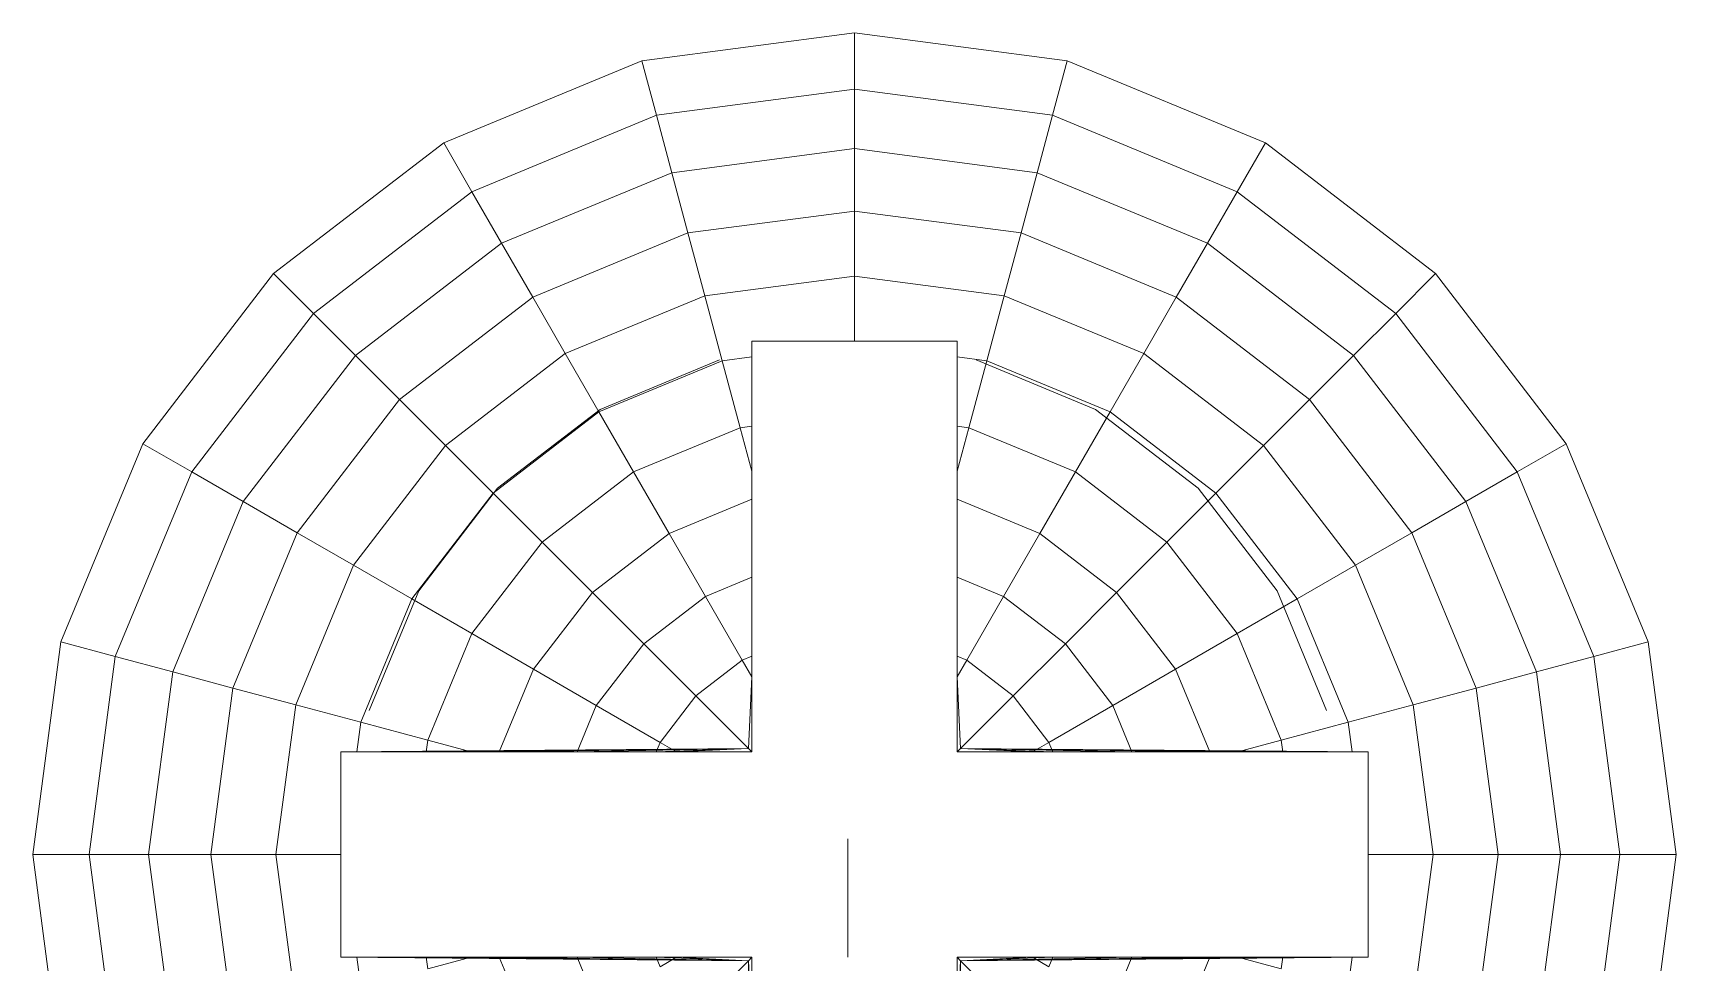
# Model space of a CAD drawing. Header units: inches. Extents: x -827 to 154, y -802 to 207.
# Drawn here: x -112.2077 to -111.8968, y -167.6054 to -167.4296 of the extents above; entities that cross this region are included whole.
import ezdxf

# ---------------------------------------------------------------- set-up
doc = ezdxf.new("R2010")
doc.units = ezdxf.units.IN
doc.header["$MEASUREMENT"] = 0
doc.layers.add('Layer0', color=7, linetype='Continuous', lineweight=9)
doc.layers.add('Shop_Sabre_RC-8_CNC_Router_skp', color=8, linetype='Continuous', lineweight=9)

# ---------------------------------------------------------------- blocks, each defined once
blk = doc.blocks.new('Shop_Sabre_RC-8_CNC_Router_skp_104-402843-Level 1')
at = {"layer": 'Layer0'}
for p, q in [((-0.02135, 0.02135), (-0.02067, 0.10335)), ((-0.02067, 0.02067), (-0.02067, 0.10335)), ((-0.02067, 0.02067), (-0.02067, 0.10335)), ((0.02067, 0.02067), (0.02067, 0.10335)), ((0.02135, 0.02135), (0.02067, 0.10335)), ((0.02067, 0.02067), (0.02067, 0.10335)), ((-0.15972, 0.0428), (-0.16535, 0)), ((-0.15972, 0.0428), (-0.16535, 0)), ((-0.16535, 0), (-0.15972, 0.0428)), ((-0.15403, 0), (-0.14878, 0.03986)), ((-0.14878, 0.03986), (-0.15403, 0)), ((0.15403, 0), (0.14878, 0.03986)), ((0.14878, 0.03986), (0.15403, 0)), ((0.15972, 0.0428), (0.16535, 0)), ((0.15972, 0.0428), (0.16535, 0)), ((0.16535, 0), (0.15972, 0.0428)), ((-0.13722, 0.03677), (-0.14206, 0)), ((-0.14206, 0), (-0.13722, 0.03677)), ((-0.0715, 0.02067), (-0.06461, 0.0373)), ((-0.06461, 0.0373), (-0.0715, 0.02067)), ((0.0715, 0.02067), (0.06461, 0.0373)), ((0.06461, 0.0373), (0.0715, 0.02067)), ((0.13722, 0.03677), (0.14206, 0)), ((0.14206, 0), (0.13722, 0.03677)), ((-0.12951, 0), (-0.1251, 0.03352)), ((-0.1251, 0.03352), (-0.12951, 0)), ((-0.02135, 0.02135), (-0.02067, 0.0358)), ((-0.02135, 0.02135), (-0.02067, 0.0358)), ((0.02135, 0.02135), (0.02067, 0.0358)), ((0.02135, 0.02135), (0.02067, 0.0358)), ((0.1251, 0.03352), (0.12951, 0)), ((0.12951, 0), (0.1251, 0.03352)), ((-0.11246, 0.03013), (-0.11643, 0)), ((-0.11643, 0), (-0.11246, 0.03013)), ((-0.05196, 0.03), (-0.05583, 0.02067)), ((-0.05583, 0.02067), (-0.05196, 0.03)), ((-0.02135, 0.02135), (-0.03194, 0.03194)), ((-0.03194, 0.03194), (-0.02135, 0.02135)), ((0.03194, 0.03194), (0.02135, 0.02135)), ((0.02135, 0.02135), (0.03194, 0.03194)), ((0.05583, 0.02067), (0.05196, 0.03)), ((0.05196, 0.03), (0.05583, 0.02067)), ((0.11643, 0), (0.11246, 0.03013)), ((0.11246, 0.03013), (0.11643, 0)), ((-0.09938, 0.02663), (-0.10016, 0.02067)), ((-0.09938, 0.02663), (-0.10016, 0.02067)), ((0.09938, 0.02663), (0.10016, 0.02067)), ((0.10016, 0.02067), (0.09938, 0.02663)), ((-0.10335, 0.02067), (-0.02135, 0.02135)), ((-0.10335, 0.02067), (-0.10016, 0.02067)), ((-0.10335, 0.02067), (-0.10335, 0)), ((-0.10335, 0.02067), (-0.10016, 0.02067)), ((-0.02067, 0.02067), (-0.10335, 0.02067)), ((-0.10335, 0), (-0.10335, 0.02067)), ((-0.10335, -0.02067), (-0.10335, 0.02067)), ((-0.10335, 0.02067), (-0.02067, 0.02067)), ((-0.10335, -0.02067), (-0.10335, 0.02067)), ((-0.02067, 0.02067), (-0.10335, 0.02067)), ((-0.02135, 0.02135), (-0.10016, 0.02067)), ((-0.10016, 0.02067), (-0.0862, 0.02067)), ((-0.0862, 0.02067), (-0.10016, 0.02067)), ((-0.0862, 0.02067), (-0.08589, 0.02301)), ((-0.0862, 0.02067), (-0.08589, 0.02301)), ((-0.02135, 0.02135), (-0.0862, 0.02067)), ((-0.0862, 0.02067), (-0.07714, 0.02067)), ((-0.07714, 0.02067), (-0.0862, 0.02067)), ((-0.07714, 0.02067), (-0.08589, 0.02301)), ((-0.07714, 0.02067), (-0.08589, 0.02301)), ((-0.02135, 0.02135), (-0.07714, 0.02067)), ((-0.07714, 0.02067), (-0.0715, 0.02067)), ((-0.07714, 0.02067), (-0.0715, 0.02067)), ((-0.02135, 0.02135), (-0.0715, 0.02067)), ((-0.0715, 0.02067), (-0.05583, 0.02067)), ((-0.05583, 0.02067), (-0.0715, 0.02067)), ((-0.02135, 0.02135), (-0.05583, 0.02067)), ((-0.05583, 0.02067), (-0.03992, 0.02067)), ((-0.03992, 0.02067), (-0.05583, 0.02067)), ((-0.03992, 0.02067), (-0.03912, 0.02259)), ((-0.03992, 0.02067), (-0.03912, 0.02259)), ((-0.02135, 0.02135), (-0.03992, 0.02067)), ((-0.03992, 0.02067), (-0.0358, 0.02067)), ((-0.0358, 0.02067), (-0.03992, 0.02067)), ((-0.0358, 0.02067), (-0.03912, 0.02259)), ((-0.0358, 0.02067), (-0.03912, 0.02259)), ((-0.02135, 0.02135), (-0.0358, 0.02067)), ((-0.0358, 0.02067), (-0.02135, 0.02135)), ((-0.02135, 0.02135), (-0.02067, 0.02067)), ((-0.02135, 0.02135), (-0.02067, 0.02067)), ((-0.02067, 0.02067), (-0.02135, 0.02135)), ((-0.02135, 0.02135), (-0.02067, 0.02067)), ((0.02135, 0.02135), (0.02067, 0.02067)), ((0.02135, 0.02135), (0.02067, 0.02067)), ((0.02067, 0.02067), (0.02135, 0.02135)), ((0.02067, 0.02067), (0.02135, 0.02135)), ((0.02067, 0.02067), (0.10335, 0.02067)), ((0.10335, 0.02067), (0.02067, 0.02067)), ((0.0358, 0.02067), (0.02135, 0.02135)), ((0.02135, 0.02135), (0.0358, 0.02067)), ((0.02135, 0.02135), (0.10335, 0.02067)), ((0.02135, 0.02135), (0.10335, 0.02067)), ((0.02135, 0.02135), (0.10016, 0.02067)), ((0.02135, 0.02135), (0.0862, 0.02067)), ((0.02135, 0.02135), (0.07714, 0.02067)), ((0.02135, 0.02135), (0.0715, 0.02067)), ((0.02135, 0.02135), (0.05583, 0.02067)), ((0.02135, 0.02135), (0.03992, 0.02067)), ((0.0358, 0.02067), (0.03912, 0.02259)), ((0.0358, 0.02067), (0.03912, 0.02259)), ((0.03992, 0.02067), (0.0358, 0.02067)), ((0.03992, 0.02067), (0.0358, 0.02067)), ((0.03992, 0.02067), (0.03912, 0.02259)), ((0.03992, 0.02067), (0.03912, 0.02259)), ((0.05583, 0.02067), (0.03992, 0.02067)), ((0.03992, 0.02067), (0.05583, 0.02067)), ((0.0715, 0.02067), (0.05583, 0.02067)), ((0.05583, 0.02067), (0.0715, 0.02067)), ((0.0715, 0.02067), (0.07714, 0.02067)), ((0.07714, 0.02067), (0.0715, 0.02067)), ((0.07714, 0.02067), (0.08589, 0.02301)), ((0.07714, 0.02067), (0.08589, 0.02301)), ((0.0862, 0.02067), (0.07714, 0.02067)), ((0.0862, 0.02067), (0.07714, 0.02067)), ((0.0862, 0.02067), (0.08589, 0.02301)), ((0.0862, 0.02067), (0.08589, 0.02301)), ((0.0862, 0.02067), (0.10016, 0.02067)), ((0.10016, 0.02067), (0.0862, 0.02067)), ((0.10335, 0.02067), (0.10016, 0.02067)), ((0.10016, 0.02067), (0.10335, 0.02067)), ((0.10335, 0.02067), (0.10335, -0.02067)), ((0.10335, 0), (0.10335, 0.02067)), ((0.10335, 0.02067), (0.10335, 0)), ((0.10335, 0.02067), (0.10335, -0.02067)), ((-0.15403, 0), (-0.16535, 0)), ((-0.15403, 0), (-0.16535, 0)), ((-0.15972, -0.0428), (-0.16535, 0)), ((-0.15403, 0), (-0.14878, -0.03986)), ((-0.14206, 0), (-0.15403, 0)), ((-0.14878, -0.03986), (-0.15403, 0)), ((-0.14206, 0), (-0.15403, 0)), ((-0.12951, 0), (-0.14206, 0)), ((-0.14206, 0), (-0.13722, -0.03677)), ((-0.12951, 0), (-0.14206, 0)), ((-0.13722, -0.03677), (-0.14206, 0)), ((-0.11643, 0), (-0.12951, 0)), ((-0.1251, -0.03352), (-0.12951, 0)), ((-0.12951, 0), (-0.1251, -0.03352)), ((-0.11643, 0), (-0.12951, 0)), ((-0.10335, 0), (-0.11643, 0)), ((-0.11643, 0), (-0.11246, -0.03013)), ((-0.10335, 0), (-0.11643, 0)), ((-0.11246, -0.03013), (-0.11643, 0)), ((-0.10335, 0), (-0.10335, -0.02067)), ((-0.10335, 0), (-0.10335, -0.02067)), ((0.10335, -0.02067), (0.10335, 0)), ((0.11643, 0), (0.10335, 0)), ((0.10335, -0.02067), (0.10335, 0)), ((0.10335, 0), (0.11643, 0)), ((0.11643, 0), (0.11246, -0.03013)), ((0.11643, 0), (0.11246, -0.03013)), ((0.11643, 0), (0.12951, 0)), ((0.11643, 0), (0.12951, 0)), ((0.1251, -0.03352), (0.12951, 0)), ((0.12951, 0), (0.1251, -0.03352)), ((0.12951, 0), (0.14206, 0)), ((0.12951, 0), (0.14206, 0)), ((0.14206, 0), (0.13722, -0.03677)), ((0.13722, -0.03677), (0.14206, 0)), ((0.14206, 0), (0.15403, 0)), ((0.14206, 0), (0.15403, 0)), ((0.14878, -0.03986), (0.15403, 0)), ((0.15403, 0), (0.14878, -0.03986)), ((0.15403, 0), (0.16535, 0)), ((0.15403, 0), (0.16535, 0)), ((0.15972, -0.0428), (0.16535, 0)), ((0.16535, 0), (0.15972, -0.0428)), ((0.15972, -0.0428), (0.16535, 0)), ((-0.16535, 0), (-0.15972, -0.0428)), ((-0.15972, -0.0428), (-0.16535, 0)), ((-0.02067, -0.02067), (-0.10335, -0.02067)), ((-0.10335, -0.02067), (-0.10016, -0.02067)), ((-0.10335, -0.02067), (-0.10016, -0.02067)), ((-0.02135, -0.02135), (-0.10335, -0.02067)), ((-0.02135, -0.02135), (-0.10335, -0.02067)), ((-0.02067, -0.02067), (-0.10335, -0.02067)), ((-0.10016, -0.02067), (-0.0862, -0.02067)), ((-0.09938, -0.02663), (-0.10016, -0.02067)), ((-0.0862, -0.02067), (-0.10016, -0.02067)), ((-0.09938, -0.02663), (-0.10016, -0.02067)), ((-0.02135, -0.02135), (-0.10016, -0.02067)), ((-0.08589, -0.02301), (-0.09938, -0.02663)), ((-0.09938, -0.02663), (-0.08589, -0.02301)), ((-0.0862, -0.02067), (-0.07714, -0.02067)), ((-0.07714, -0.02067), (-0.0862, -0.02067)), ((-0.08589, -0.02301), (-0.0862, -0.02067)), ((-0.0862, -0.02067), (-0.08589, -0.02301)), ((-0.02135, -0.02135), (-0.0862, -0.02067)), ((-0.07714, -0.02067), (-0.08589, -0.02301)), ((-0.07714, -0.02067), (-0.08589, -0.02301)), ((-0.07701, -0.04446), (-0.08589, -0.02301)), ((-0.08589, -0.02301), (-0.07701, -0.04446)), ((-0.07714, -0.02067), (-0.0715, -0.02067)), ((-0.07714, -0.02067), (-0.0715, -0.02067)), ((-0.02135, -0.02135), (-0.07714, -0.02067)), ((-0.0715, -0.02067), (-0.06461, -0.0373)), ((-0.0715, -0.02067), (-0.05583, -0.02067)), ((-0.05583, -0.02067), (-0.0715, -0.02067)), ((-0.06461, -0.0373), (-0.0715, -0.02067)), ((-0.02135, -0.02135), (-0.0715, -0.02067)), ((-0.05583, -0.02067), (-0.03992, -0.02067)), ((-0.03992, -0.02067), (-0.05583, -0.02067)), ((-0.05196, -0.03), (-0.05583, -0.02067)), ((-0.05583, -0.02067), (-0.05196, -0.03)), ((-0.02135, -0.02135), (-0.05583, -0.02067)), ((-0.03912, -0.02259), (-0.05196, -0.03)), ((-0.05196, -0.03), (-0.03912, -0.02259)), ((-0.03992, -0.02067), (-0.0358, -0.02067)), ((-0.03992, -0.02067), (-0.03912, -0.02259)), ((-0.0358, -0.02067), (-0.03992, -0.02067)), ((-0.03912, -0.02259), (-0.03992, -0.02067)), ((-0.02135, -0.02135), (-0.03992, -0.02067)), ((-0.0358, -0.02067), (-0.03912, -0.02259)), ((-0.0358, -0.02067), (-0.03912, -0.02259)), ((-0.03912, -0.02259), (-0.03194, -0.03194)), ((-0.03194, -0.03194), (-0.03912, -0.02259)), ((-0.02135, -0.02135), (-0.0358, -0.02067)), ((-0.0358, -0.02067), (-0.02135, -0.02135)), ((-0.03194, -0.03194), (-0.02135, -0.02135)), ((-0.02135, -0.02135), (-0.03194, -0.03194)), ((-0.02135, -0.02135), (-0.02067, -0.02067)), ((-0.02135, -0.02135), (-0.02067, -0.02067)), ((-0.02067, -0.02067), (-0.02135, -0.02135)), ((-0.02067, -0.02067), (-0.02135, -0.02135)), ((-0.02067, -0.0358), (-0.02135, -0.02135)), ((-0.02135, -0.02135), (-0.02067, -0.0358)), ((-0.02067, -0.10335), (-0.02067, -0.02067)), ((-0.02067, -0.02067), (-0.02067, -0.0358)), ((-0.02067, -0.02067), (-0.02067, -0.10335)), ((0.02067, -0.02067), (0.02067, -0.10335)), ((0.02135, -0.02135), (0.02067, -0.02067)), ((0.02067, -0.02067), (0.10335, -0.02067)), ((0.02135, -0.02135), (0.02067, -0.02067)), ((0.02067, -0.02067), (0.02067, -0.0358)), ((0.02067, -0.02067), (0.02135, -0.02135)), ((0.10335, -0.02067), (0.02067, -0.02067)), ((0.02067, -0.02067), (0.02135, -0.02135)), ((0.02067, -0.02067), (0.10335, -0.02067)), ((0.02067, -0.02067), (0.02067, -0.10335)), ((0.02067, -0.0358), (0.02135, -0.02135)), ((0.02135, -0.02135), (0.02067, -0.0358)), ((0.0358, -0.02067), (0.02135, -0.02135)), ((0.02135, -0.02135), (0.0358, -0.02067)), ((0.10335, -0.02067), (0.02135, -0.02135)), ((0.02135, -0.02135), (0.10016, -0.02067)), ((0.02135, -0.02135), (0.0862, -0.02067)), ((0.02135, -0.02135), (0.07714, -0.02067)), ((0.02135, -0.02135), (0.0715, -0.02067)), ((0.02135, -0.02135), (0.05583, -0.02067)), ((0.02135, -0.02135), (0.03992, -0.02067)), ((0.03194, -0.03194), (0.02135, -0.02135)), ((0.02135, -0.02135), (0.03194, -0.03194)), ((0.03194, -0.03194), (0.03912, -0.02259)), ((0.03912, -0.02259), (0.03194, -0.03194)), ((0.03992, -0.02067), (0.0358, -0.02067)), ((0.03912, -0.02259), (0.0358, -0.02067)), ((0.0358, -0.02067), (0.03912, -0.02259)), ((0.03992, -0.02067), (0.0358, -0.02067)), ((0.03992, -0.02067), (0.03912, -0.02259)), ((0.03992, -0.02067), (0.03912, -0.02259)), ((0.03912, -0.02259), (0.05196, -0.03)), ((0.05196, -0.03), (0.03912, -0.02259)), ((0.05583, -0.02067), (0.03992, -0.02067)), ((0.03992, -0.02067), (0.05583, -0.02067)), ((0.05583, -0.02067), (0.05196, -0.03)), ((0.05196, -0.03), (0.05583, -0.02067)), ((0.0715, -0.02067), (0.05583, -0.02067)), ((0.05583, -0.02067), (0.0715, -0.02067)), ((0.0715, -0.02067), (0.06461, -0.0373)), ((0.06461, -0.0373), (0.0715, -0.02067)), ((0.0715, -0.02067), (0.07714, -0.02067)), ((0.07714, -0.02067), (0.0715, -0.02067)), ((0.07701, -0.04446), (0.08589, -0.02301)), ((0.08589, -0.02301), (0.07701, -0.04446)), ((0.07714, -0.02067), (0.08589, -0.02301)), ((0.0862, -0.02067), (0.07714, -0.02067)), ((0.08589, -0.02301), (0.07714, -0.02067)), ((0.0862, -0.02067), (0.07714, -0.02067)), ((0.0862, -0.02067), (0.08589, -0.02301)), ((0.0862, -0.02067), (0.08589, -0.02301)), ((0.09938, -0.02663), (0.08589, -0.02301)), ((0.08589, -0.02301), (0.09938, -0.02663)), ((0.10016, -0.02067), (0.0862, -0.02067)), ((0.0862, -0.02067), (0.10016, -0.02067)), ((0.09938, -0.02663), (0.10016, -0.02067)), ((0.10016, -0.02067), (0.09938, -0.02663)), ((0.10335, -0.02067), (0.10016, -0.02067)), ((0.10335, -0.02067), (0.10016, -0.02067)), ((-0.11246, -0.03013), (-0.09938, -0.02663)), ((-0.09938, -0.02663), (-0.11246, -0.03013)), ((-0.0891, -0.05144), (-0.09938, -0.02663)), ((-0.09938, -0.02663), (-0.0891, -0.05144)), ((0.09938, -0.02663), (0.0891, -0.05144)), ((0.0891, -0.05144), (0.09938, -0.02663)), ((0.09938, -0.02663), (0.11246, -0.03013)), ((0.11246, -0.03013), (0.09938, -0.02663)), ((-0.1251, -0.03352), (-0.11246, -0.03013)), ((-0.11246, -0.03013), (-0.1251, -0.03352)), ((-0.11246, -0.03013), (-0.10083, -0.05822)), ((-0.10083, -0.05822), (-0.11246, -0.03013)), ((-0.05196, -0.03), (-0.06461, -0.0373)), ((-0.06461, -0.0373), (-0.05196, -0.03)), ((-0.04243, -0.04243), (-0.05196, -0.03)), ((-0.05196, -0.03), (-0.04243, -0.04243)), ((-0.04243, -0.04243), (-0.03194, -0.03194)), ((-0.03194, -0.03194), (-0.04243, -0.04243)), ((-0.03194, -0.03194), (-0.02259, -0.03912)), ((-0.02259, -0.03912), (-0.03194, -0.03194)), ((0.02259, -0.03912), (0.03194, -0.03194)), ((0.03194, -0.03194), (0.02259, -0.03912)), ((0.04243, -0.04243), (0.03194, -0.03194)), ((0.03194, -0.03194), (0.04243, -0.04243)), ((0.04243, -0.04243), (0.05196, -0.03)), ((0.05196, -0.03), (0.04243, -0.04243)), ((0.06461, -0.0373), (0.05196, -0.03)), ((0.05196, -0.03), (0.06461, -0.0373)), ((0.11246, -0.03013), (0.10083, -0.05822)), ((0.10083, -0.05822), (0.11246, -0.03013)), ((0.11246, -0.03013), (0.1251, -0.03352)), ((0.1251, -0.03352), (0.11246, -0.03013)), ((-0.1251, -0.03352), (-0.13722, -0.03677)), ((-0.13722, -0.03677), (-0.1251, -0.03352)), ((-0.1251, -0.03352), (-0.11216, -0.06476)), ((-0.11216, -0.06476), (-0.1251, -0.03352)), ((-0.02259, -0.03912), (-0.02067, -0.0358)), ((-0.02259, -0.03912), (-0.02067, -0.0358)), ((-0.02067, -0.03992), (-0.02067, -0.0358)), ((-0.02067, -0.03992), (-0.02067, -0.0358)), ((0.02259, -0.03912), (0.02067, -0.0358)), ((0.02067, -0.03992), (0.02067, -0.0358)), ((0.02067, -0.03992), (0.02067, -0.0358)), ((0.02259, -0.03912), (0.02067, -0.0358)), ((0.1251, -0.03352), (0.11216, -0.06476)), ((0.11216, -0.06476), (0.1251, -0.03352)), ((0.1251, -0.03352), (0.13722, -0.03677)), ((0.13722, -0.03677), (0.1251, -0.03352)), ((-0.13722, -0.03677), (-0.14878, -0.03986)), ((-0.14878, -0.03986), (-0.13722, -0.03677)), ((-0.13722, -0.03677), (-0.12303, -0.07103)), ((-0.12303, -0.07103), (-0.13722, -0.03677)), ((-0.07701, -0.04446), (-0.06461, -0.0373)), ((-0.06461, -0.0373), (-0.07701, -0.04446)), ((-0.06461, -0.0373), (-0.05275, -0.05275)), ((-0.05275, -0.05275), (-0.06461, -0.0373)), ((-0.03, -0.05196), (-0.02259, -0.03912)), ((-0.02259, -0.03912), (-0.03, -0.05196)), ((-0.02067, -0.03992), (-0.02259, -0.03912)), ((-0.02259, -0.03912), (-0.02067, -0.03992)), ((0.02259, -0.03912), (0.02067, -0.03992)), ((0.02259, -0.03912), (0.02067, -0.03992)), ((0.03, -0.05196), (0.02259, -0.03912)), ((0.02259, -0.03912), (0.03, -0.05196)), ((0.05275, -0.05275), (0.06461, -0.0373)), ((0.06461, -0.0373), (0.05275, -0.05275)), ((0.07701, -0.04446), (0.06461, -0.0373)), ((0.06461, -0.0373), (0.07701, -0.04446)), ((0.12303, -0.07103), (0.13722, -0.03677)), ((0.13722, -0.03677), (0.12303, -0.07103)), ((0.14878, -0.03986), (0.13722, -0.03677)), ((0.13722, -0.03677), (0.14878, -0.03986)), ((-0.14878, -0.03986), (-0.15972, -0.0428)), ((-0.15972, -0.0428), (-0.14878, -0.03986)), ((-0.1432, -0.08268), (-0.15972, -0.0428)), ((-0.15972, -0.0428), (-0.1432, -0.08268)), ((-0.1432, -0.08268), (-0.15972, -0.0428)), ((-0.14878, -0.03986), (-0.13339, -0.07701)), ((-0.13339, -0.07701), (-0.14878, -0.03986)), ((-0.05275, -0.05275), (-0.04243, -0.04243)), ((-0.04243, -0.04243), (-0.05275, -0.05275)), ((-0.03, -0.05196), (-0.04243, -0.04243)), ((-0.04243, -0.04243), (-0.03, -0.05196)), ((-0.02067, -0.05583), (-0.02067, -0.03992)), ((-0.02067, -0.05583), (-0.02067, -0.03992)), ((0.02067, -0.05583), (0.02067, -0.03992)), ((0.02067, -0.05583), (0.02067, -0.03992)), ((0.04243, -0.04243), (0.03, -0.05196)), ((0.03, -0.05196), (0.04243, -0.04243)), ((0.05275, -0.05275), (0.04243, -0.04243)), ((0.04243, -0.04243), (0.05275, -0.05275)), ((0.14878, -0.03986), (0.13339, -0.07701)), ((0.13339, -0.07701), (0.14878, -0.03986)), ((0.1432, -0.08268), (0.15972, -0.0428)), ((0.15972, -0.0428), (0.1432, -0.08268)), ((0.1432, -0.08268), (0.15972, -0.0428)), ((0.14878, -0.03986), (0.15972, -0.0428)), ((0.15972, -0.0428), (0.14878, -0.03986)), ((-0.0891, -0.05144), (-0.07701, -0.04446)), ((-0.07701, -0.04446), (-0.0891, -0.05144)), ((-0.07701, -0.04446), (-0.06287, -0.06287)), ((-0.06287, -0.06287), (-0.07701, -0.04446)), ((0.07701, -0.04446), (0.06287, -0.06287)), ((0.06287, -0.06287), (0.07701, -0.04446)), ((0.07701, -0.04446), (0.0891, -0.05144)), ((0.0891, -0.05144), (0.07701, -0.04446)), ((-0.10083, -0.05822), (-0.0891, -0.05144)), ((-0.0891, -0.05144), (-0.10083, -0.05822)), ((-0.07275, -0.07275), (-0.0891, -0.05144)), ((-0.0891, -0.05144), (-0.07275, -0.07275)), ((-0.05275, -0.05275), (-0.06287, -0.06287)), ((-0.06287, -0.06287), (-0.05275, -0.05275)), ((-0.05275, -0.05275), (-0.0373, -0.06461)), ((-0.0373, -0.06461), (-0.05275, -0.05275)), ((-0.0373, -0.06461), (-0.03, -0.05196)), ((-0.03, -0.05196), (-0.0373, -0.06461)), ((-0.03, -0.05196), (-0.02067, -0.05583)), ((-0.02067, -0.05583), (-0.03, -0.05196)), ((0.03, -0.05196), (0.02067, -0.05583)), ((0.02067, -0.05583), (0.03, -0.05196)), ((0.0373, -0.06461), (0.03, -0.05196)), ((0.03, -0.05196), (0.0373, -0.06461)), ((0.05275, -0.05275), (0.0373, -0.06461)), ((0.0373, -0.06461), (0.05275, -0.05275)), ((0.06287, -0.06287), (0.05275, -0.05275)), ((0.05275, -0.05275), (0.06287, -0.06287)), ((0.07275, -0.07275), (0.0891, -0.05144)), ((0.0891, -0.05144), (0.07275, -0.07275)), ((0.0891, -0.05144), (0.10083, -0.05822)), ((0.10083, -0.05822), (0.0891, -0.05144)), ((-0.02067, -0.0715), (-0.02067, -0.05583)), ((-0.02067, -0.0715), (-0.02067, -0.05583)), ((0.02067, -0.0715), (0.02067, -0.05583)), ((0.02067, -0.0715), (0.02067, -0.05583)), ((-0.11216, -0.06476), (-0.10083, -0.05822)), ((-0.10083, -0.05822), (-0.11216, -0.06476)), ((-0.08233, -0.08233), (-0.10083, -0.05822)), ((-0.10083, -0.05822), (-0.08233, -0.08233)), ((0.08233, -0.08233), (0.10083, -0.05822)), ((0.10083, -0.05822), (0.08233, -0.08233)), ((0.11216, -0.06476), (0.10083, -0.05822)), ((0.10083, -0.05822), (0.11216, -0.06476)), ((-0.12303, -0.07103), (-0.11216, -0.06476)), ((-0.11216, -0.06476), (-0.12303, -0.07103)), ((-0.11216, -0.06476), (-0.09158, -0.09158)), ((-0.09158, -0.09158), (-0.11216, -0.06476)), ((-0.07275, -0.07275), (-0.06287, -0.06287)), ((-0.06287, -0.06287), (-0.07275, -0.07275)), ((-0.04446, -0.07701), (-0.06287, -0.06287)), ((-0.06287, -0.06287), (-0.04446, -0.07701)), ((-0.04446, -0.07701), (-0.0373, -0.06461)), ((-0.0373, -0.06461), (-0.04446, -0.07701)), ((-0.0373, -0.06461), (-0.02067, -0.0715)), ((-0.02067, -0.0715), (-0.0373, -0.06461)), ((0.02067, -0.0715), (0.0373, -0.06461)), ((0.0373, -0.06461), (0.02067, -0.0715)), ((0.04446, -0.07701), (0.0373, -0.06461)), ((0.0373, -0.06461), (0.04446, -0.07701)), ((0.06287, -0.06287), (0.04446, -0.07701)), ((0.04446, -0.07701), (0.06287, -0.06287)), ((0.07275, -0.07275), (0.06287, -0.06287)), ((0.06287, -0.06287), (0.07275, -0.07275)), ((0.11216, -0.06476), (0.09158, -0.09158)), ((0.09158, -0.09158), (0.11216, -0.06476)), ((0.12303, -0.07103), (0.11216, -0.06476)), ((0.11216, -0.06476), (0.12303, -0.07103)), ((-0.13339, -0.07701), (-0.12303, -0.07103)), ((-0.12303, -0.07103), (-0.13339, -0.07701)), ((-0.10045, -0.10045), (-0.12303, -0.07103)), ((-0.12303, -0.07103), (-0.10045, -0.10045)), ((-0.07275, -0.07275), (-0.08233, -0.08233)), ((-0.08233, -0.08233), (-0.07275, -0.07275)), ((-0.07275, -0.07275), (-0.05144, -0.0891)), ((-0.05144, -0.0891), (-0.07275, -0.07275)), ((-0.02067, -0.07714), (-0.02067, -0.0715)), ((-0.02067, -0.0715), (-0.02067, -0.07714)), ((0.02067, -0.07714), (0.02067, -0.0715)), ((0.02067, -0.07714), (0.02067, -0.0715)), ((0.05144, -0.0891), (0.07275, -0.07275)), ((0.07275, -0.07275), (0.05144, -0.0891)), ((0.08233, -0.08233), (0.07275, -0.07275)), ((0.07275, -0.07275), (0.08233, -0.08233)), ((0.12303, -0.07103), (0.10045, -0.10045)), ((0.10045, -0.10045), (0.12303, -0.07103)), ((0.13339, -0.07701), (0.12303, -0.07103)), ((0.12303, -0.07103), (0.13339, -0.07701)), ((-0.13339, -0.07701), (-0.1432, -0.08268)), ((-0.1432, -0.08268), (-0.13339, -0.07701)), ((-0.13339, -0.07701), (-0.10891, -0.10891)), ((-0.10891, -0.10891), (-0.13339, -0.07701)), ((-0.04446, -0.07701), (-0.05144, -0.0891)), ((-0.05144, -0.0891), (-0.04446, -0.07701)), ((-0.04446, -0.07701), (-0.02301, -0.08589)), ((-0.02301, -0.08589), (-0.04446, -0.07701)), ((-0.02301, -0.08589), (-0.02067, -0.07714)), ((-0.02301, -0.08589), (-0.02067, -0.07714)), ((-0.02067, -0.0862), (-0.02067, -0.07714)), ((-0.02067, -0.0862), (-0.02067, -0.07714)), ((0.02067, -0.0862), (0.02067, -0.07714)), ((0.02067, -0.07714), (0.02301, -0.08589)), ((0.02301, -0.08589), (0.02067, -0.07714)), ((0.02067, -0.0862), (0.02067, -0.07714)), ((0.04446, -0.07701), (0.02301, -0.08589)), ((0.02301, -0.08589), (0.04446, -0.07701)), ((0.04446, -0.07701), (0.05144, -0.0891)), ((0.05144, -0.0891), (0.04446, -0.07701)), ((0.13339, -0.07701), (0.10891, -0.10891)), ((0.10891, -0.10891), (0.13339, -0.07701)), ((0.13339, -0.07701), (0.1432, -0.08268)), ((0.1432, -0.08268), (0.13339, -0.07701)), ((-0.11692, -0.11692), (-0.1432, -0.08268)), ((-0.1432, -0.08268), (-0.11692, -0.11692)), ((-0.11692, -0.11692), (-0.1432, -0.08268)), ((-0.08233, -0.08233), (-0.09158, -0.09158)), ((-0.09158, -0.09158), (-0.08233, -0.08233)), ((-0.05822, -0.10083), (-0.08233, -0.08233)), ((-0.08233, -0.08233), (-0.05822, -0.10083)), ((0.08233, -0.08233), (0.05822, -0.10083)), ((0.05822, -0.10083), (0.08233, -0.08233)), ((0.09158, -0.09158), (0.08233, -0.08233)), ((0.08233, -0.08233), (0.09158, -0.09158)), ((0.11692, -0.11692), (0.1432, -0.08268)), ((0.1432, -0.08268), (0.11692, -0.11692)), ((0.11692, -0.11692), (0.1432, -0.08268)), ((-0.02663, -0.09938), (-0.02301, -0.08589)), ((-0.02301, -0.08589), (-0.02663, -0.09938)), ((-0.02301, -0.08589), (-0.02067, -0.0862)), ((-0.02067, -0.0862), (-0.02301, -0.08589)), ((0.02301, -0.08589), (0.02067, -0.0862)), ((0.02301, -0.08589), (0.02067, -0.0862)), ((0.02663, -0.09938), (0.02301, -0.08589)), ((0.02301, -0.08589), (0.02663, -0.09938)), ((-0.05144, -0.0891), (-0.05822, -0.10083)), ((-0.05822, -0.10083), (-0.05144, -0.0891)), ((-0.02663, -0.09938), (-0.05144, -0.0891)), ((-0.05144, -0.0891), (-0.02663, -0.09938)), ((-0.02067, -0.10016), (-0.02067, -0.0862)), ((-0.02067, -0.10016), (-0.02067, -0.0862)), ((0.02067, -0.10016), (0.02067, -0.0862)), ((0.02067, -0.10016), (0.02067, -0.0862)), ((0.02663, -0.09938), (0.05144, -0.0891)), ((0.05144, -0.0891), (0.02663, -0.09938)), ((0.05822, -0.10083), (0.05144, -0.0891)), ((0.05144, -0.0891), (0.05822, -0.10083)), ((-0.09158, -0.09158), (-0.10045, -0.10045)), ((-0.10045, -0.10045), (-0.09158, -0.09158)), ((-0.06476, -0.11216), (-0.09158, -0.09158)), ((-0.09158, -0.09158), (-0.06476, -0.11216)), ((0.06476, -0.11216), (0.09158, -0.09158)), ((0.09158, -0.09158), (0.06476, -0.11216)), ((0.10045, -0.10045), (0.09158, -0.09158)), ((0.09158, -0.09158), (0.10045, -0.10045)), ((-0.10045, -0.10045), (-0.10891, -0.10891)), ((-0.10891, -0.10891), (-0.10045, -0.10045)), ((-0.10045, -0.10045), (-0.07103, -0.12303)), ((-0.07103, -0.12303), (-0.10045, -0.10045)), ((-0.06476, -0.11216), (-0.05822, -0.10083)), ((-0.05822, -0.10083), (-0.06476, -0.11216)), ((-0.03013, -0.11246), (-0.05822, -0.10083)), ((-0.05822, -0.10083), (-0.03013, -0.11246)), ((-0.03013, -0.11246), (-0.02663, -0.09938)), ((-0.03013, -0.11246), (-0.02663, -0.09938)), ((-0.02663, -0.09938), (-0.02067, -0.10016)), ((-0.02067, -0.10016), (-0.02663, -0.09938)), ((-0.02067, -0.10335), (-0.02067, -0.10016)), ((-0.02067, -0.10016), (-0.02067, -0.10335)), ((0.02067, -0.10016), (0.02663, -0.09938)), ((0.02663, -0.09938), (0.02067, -0.10016)), ((0.02067, -0.10335), (0.02067, -0.10016)), ((0.02067, -0.10335), (0.02067, -0.10016)), ((0.02663, -0.09938), (0.03013, -0.11246)), ((0.03013, -0.11246), (0.02663, -0.09938)), ((0.05822, -0.10083), (0.03013, -0.11246)), ((0.03013, -0.11246), (0.05822, -0.10083)), ((0.06476, -0.11216), (0.05822, -0.10083)), ((0.05822, -0.10083), (0.06476, -0.11216)), ((0.10045, -0.10045), (0.07103, -0.12303)), ((0.07103, -0.12303), (0.10045, -0.10045)), ((0.10045, -0.10045), (0.10891, -0.10891)), ((0.10891, -0.10891), (0.10045, -0.10045)), ((-0.02067, -0.10335), (0, -0.10335)), ((-0.02067, -0.10335), (0.02067, -0.10335)), ((-0.02067, -0.10335), (0, -0.10335)), ((-0.02067, -0.10335), (0.02067, -0.10335)), ((0, -0.11643), (0, -0.10335)), ((0.02067, -0.10335), (0, -0.10335)), ((0.02067, -0.10335), (0, -0.10335)), ((0, -0.11643), (0, -0.10335)), ((-0.11692, -0.11692), (-0.10891, -0.10891)), ((-0.10891, -0.10891), (-0.11692, -0.11692)), ((-0.10891, -0.10891), (-0.07701, -0.13339)), ((-0.07701, -0.13339), (-0.10891, -0.10891)), ((0.07701, -0.13339), (0.10891, -0.10891)), ((0.10891, -0.10891), (0.07701, -0.13339)), ((0.11692, -0.11692), (0.10891, -0.10891)), ((0.10891, -0.10891), (0.11692, -0.11692)), ((-0.07103, -0.12303), (-0.06476, -0.11216)), ((-0.06476, -0.11216), (-0.07103, -0.12303)), ((-0.03352, -0.1251), (-0.06476, -0.11216)), ((-0.06476, -0.11216), (-0.03352, -0.1251)), ((0.06476, -0.11216), (0.03352, -0.1251)), ((0.03352, -0.1251), (0.06476, -0.11216)), ((0.06476, -0.11216), (0.07103, -0.12303)), ((0.07103, -0.12303), (0.06476, -0.11216)), ((-0.03013, -0.11246), (-0.03352, -0.1251)), ((-0.03352, -0.1251), (-0.03013, -0.11246)), ((-0.03013, -0.11246), (0, -0.11643)), ((-0.03013, -0.11246), (0, -0.11643)), ((0, -0.11643), (0.03013, -0.11246)), ((0.03013, -0.11246), (0, -0.11643)), ((0.03352, -0.1251), (0.03013, -0.11246)), ((0.03013, -0.11246), (0.03352, -0.1251)), ((-0.08268, -0.1432), (-0.11692, -0.11692)), ((-0.08268, -0.1432), (-0.11692, -0.11692)), ((-0.11692, -0.11692), (-0.08268, -0.1432)), ((0, -0.12951), (0, -0.11643)), ((0, -0.12951), (0, -0.11643)), ((0.08268, -0.1432), (0.11692, -0.11692)), ((0.11692, -0.11692), (0.08268, -0.1432)), ((0.08268, -0.1432), (0.11692, -0.11692)), ((-0.07701, -0.13339), (-0.07103, -0.12303)), ((-0.07103, -0.12303), (-0.07701, -0.13339)), ((-0.07103, -0.12303), (-0.03677, -0.13722)), ((-0.03677, -0.13722), (-0.07103, -0.12303)), ((-0.03677, -0.13722), (-0.03352, -0.1251)), ((-0.03352, -0.1251), (-0.03677, -0.13722)), ((0, -0.12951), (-0.03352, -0.1251)), ((-0.03352, -0.1251), (0, -0.12951)), ((0.03352, -0.1251), (0, -0.12951)), ((0, -0.12951), (0.03352, -0.1251)), ((0.03677, -0.13722), (0.03352, -0.1251)), ((0.03352, -0.1251), (0.03677, -0.13722)), ((0.03677, -0.13722), (0.07103, -0.12303)), ((0.07103, -0.12303), (0.03677, -0.13722)), ((0.07701, -0.13339), (0.07103, -0.12303)), ((0.07103, -0.12303), (0.07701, -0.13339)), ((0, -0.14206), (0, -0.12951)), ((0, -0.14206), (0, -0.12951)), ((-0.08268, -0.1432), (-0.07701, -0.13339)), ((-0.07701, -0.13339), (-0.08268, -0.1432)), ((-0.03986, -0.14878), (-0.07701, -0.13339)), ((-0.07701, -0.13339), (-0.03986, -0.14878)), ((0.03986, -0.14878), (0.07701, -0.13339)), ((0.07701, -0.13339), (0.03986, -0.14878)), ((0.08268, -0.1432), (0.07701, -0.13339)), ((0.07701, -0.13339), (0.08268, -0.1432)), ((-0.03677, -0.13722), (-0.03986, -0.14878)), ((-0.03986, -0.14878), (-0.03677, -0.13722)), ((-0.03677, -0.13722), (0, -0.14206)), ((0, -0.14206), (-0.03677, -0.13722)), ((0.03677, -0.13722), (0, -0.14206)), ((0, -0.14206), (0.03677, -0.13722)), ((0.03677, -0.13722), (0.03986, -0.14878)), ((0.03986, -0.14878), (0.03677, -0.13722)), ((0, -0.15403), (0, -0.14206)), ((0, -0.15403), (0, -0.14206)), ((-0.0428, -0.15972), (-0.08268, -0.1432)), ((-0.0428, -0.15972), (-0.08268, -0.1432)), ((-0.08268, -0.1432), (-0.0428, -0.15972)), ((0.0428, -0.15972), (0.08268, -0.1432)), ((0.08268, -0.1432), (0.0428, -0.15972)), ((0.0428, -0.15972), (0.08268, -0.1432)), ((-0.03986, -0.14878), (-0.0428, -0.15972)), ((-0.0428, -0.15972), (-0.03986, -0.14878)), ((-0.03986, -0.14878), (0, -0.15403)), ((0, -0.15403), (-0.03986, -0.14878)), ((0, -0.15403), (0.03986, -0.14878)), ((0.03986, -0.14878), (0, -0.15403)), ((0.03986, -0.14878), (0.0428, -0.15972)), ((0.0428, -0.15972), (0.03986, -0.14878)), ((0, -0.16535), (0, -0.15403)), ((0, -0.16535), (0, -0.15403)), ((0, -0.16535), (-0.0428, -0.15972)), ((0, -0.16535), (-0.0428, -0.15972)), ((-0.0428, -0.15972), (0, -0.16535)), ((0, -0.16535), (0.0428, -0.15972)), ((0.0428, -0.15972), (0, -0.16535)), ((0, -0.16535), (0.0428, -0.15972))]:
    blk.add_line(p, q, dxfattribs=at)
blk = doc.blocks.new('Shop_Sabre_RC-8_CNC_Router_skp_103-402842-Level 1')
blk.add_blockref('Shop_Sabre_RC-8_CNC_Router_skp_104-402843-Level 1', (0, 0))
blk = doc.blocks.new('Shop_Sabre_RC-8_CNC_Router_skp_102-402841-Level 1')
at = {"layer": 'Layer0'}
for p, q in [((4.28945, 3.84224), (4.28945, 3.81981)), ((4.28945, 3.81981), (4.28945, 3.84224)), ((4.1989, 3.79554), (4.20826, 3.77293)), ((4.20826, 3.77293), (4.1989, 3.79554)), ((4.20826, 3.77293), (4.1989, 3.79554)), ((4.38001, 3.79554), (4.37064, 3.77293)), ((4.20826, 3.77293), (4.22316, 3.75351)), ((4.22316, 3.75351), (4.20826, 3.77293)), ((4.20826, 3.77293), (4.22316, 3.75351)), ((4.37064, 3.77293), (4.35575, 3.75351)), ((4.22316, 3.75351), (4.24258, 3.73862)), ((4.22316, 3.75351), (4.24258, 3.73862)), ((4.22316, 3.75351), (4.24258, 3.73862)), ((4.33633, 3.73862), (4.35575, 3.75351)), ((4.24258, 3.73862), (4.26519, 3.72925)), ((4.24258, 3.73862), (4.26519, 3.72925)), ((4.24258, 3.73862), (4.26519, 3.72925)), ((4.31372, 3.72925), (4.33633, 3.73862))]:
    blk.add_line(p, q, dxfattribs=at)
at = {"xscale": 0.9399999999999998, "yscale": 0.9399999999999998, "zscale": 0.9399999999999998}
blk.add_blockref('Shop_Sabre_RC-8_CNC_Router_skp_103-402842-Level 1', (4.28819, 3.82281), dxfattribs=at)
blk = doc.blocks.new('Shop_Sabre_RC-8_CNC_Router_skp_99-402838-Level 1')
blk.add_blockref('Shop_Sabre_RC-8_CNC_Router_skp_102-402841-Level 1', (0, 0))
blk = doc.blocks.new('Shop_Sabre_RC-8_CNC_Router_skp_97-402836-Level 1')
blk.add_blockref('Shop_Sabre_RC-8_CNC_Router_skp_99-402838-Level 1', (0, 0))
blk = doc.blocks.new('Shop_Sabre_RC-8_CNC_Router_skp_79-402818-Level 1')
blk.add_blockref('Shop_Sabre_RC-8_CNC_Router_skp_97-402836-Level 1', (1.51743, 6.24073))
blk = doc.blocks.new('Shop_Sabre_RC-8_CNC_Router_skp_1-402740-Level 1')
blk.add_blockref('Shop_Sabre_RC-8_CNC_Router_skp_79-402818-Level 1', (41.85104, 24.85755))
blk = doc.blocks.new('Shop_Sabre_RC-8_CNC_Router_skp-402726-Level 1')
blk.add_blockref('Shop_Sabre_RC-8_CNC_Router_skp_1-402740-Level 1', (0, 0))

msp = doc.modelspace()

# ---------------------------------------------------------------- block references
at = {"layer": 'Shop_Sabre_RC-8_CNC_Router_skp', "color": 7, "rotation": 180}
msp.add_blockref('Shop_Sabre_RC-8_CNC_Router_skp-402726-Level 1', (-64.395614, -132.663924), dxfattribs=at)

doc.saveas('drawing.dxf')
